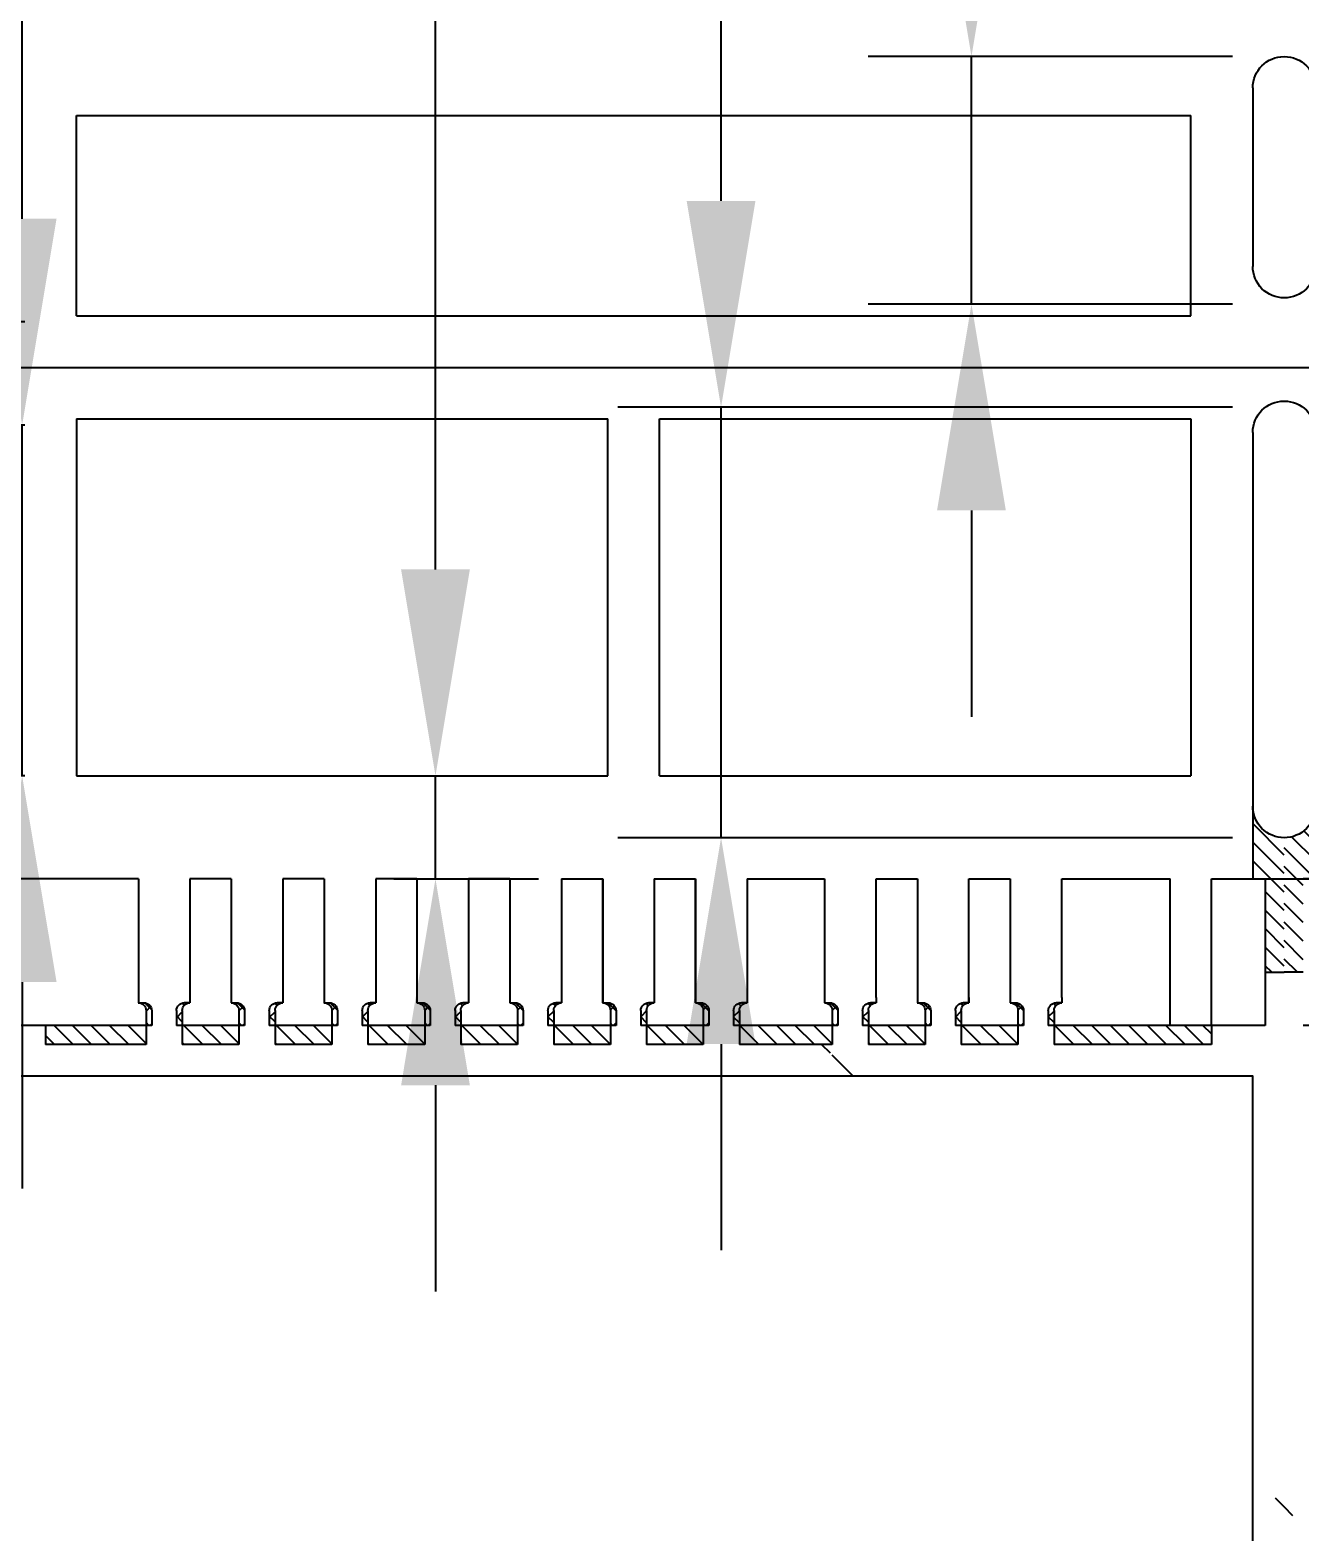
# Model space of a CAD drawing. Extents: x -15.8 to 28.7, y 37.6 to 61.4.
# Drawn here: x -14.056 to -13.44, y 46.39 to 47.118 of the extents above; entities that cross this region are included whole.
import ezdxf

# ---------------------------------------------------------------- set-up
doc = ezdxf.new("R2010")
doc.units = 0
doc.layers.add('AM_8', color=1, linetype='Continuous', lineweight=25)
doc.layers.add('DIM', color=7, linetype='Continuous')
doc.layers.add('LF-LINE', color=1, linetype='Continuous')
doc.styles.get("Standard").update_dxf_attribs({"font": 'calibri.ttf'})
doc.dimstyles.new('10 1', dxfattribs={"dimscale": 0.04, "dimtxt": 2.5, "dimasz": 2.5, "dimexe": 1.25, "dimexo": 0.625, "dimtad": 0, "dimdec": 3, "dimlfac": 10, "dimzin": 1, "dimtxsty": 'Standard', "dimcen": 2.5, "dimadec": 0, "dimazin": 0, "dimtfac": 1, "dimtdec": 3, "dimtmove": 0, "dimatfit": 3, "dimfxl": 1, "dimarcsym": 0})
pattern_1 = [(315, (199.7859, -116.0677), (0.3535534, 0.3535534), [])]

# ---------------------------------------------------------------- blocks, each defined once
blk = doc.blocks.new('A$C4BE507A0')
at = {"linetype": 'ByBlock'}
h = blk.add_hatch(dxfattribs=at)
h.set_pattern_fill('ANSI31', scale=0.002, angle=90, style=0)
h.set_pattern_definition([(135, (-7.931345, 2.6130434), (-0.004490128, -0.004490128), [])])
edge = h.paths.add_edge_path()
edge.add_line((-0.07075, 0.60575), (-0.07075, 0.61175))
edge.add_line((-0.07075, 0.61175), (-0.0255, 0.61175))
edge.add_line((-0.0255, 0.61175), (-0.0255, 0.621))
edge.add_line((-0.0255, 0.621), (-0.09075, 0.621))
edge.add_arc((-0.106, 0.621), 0.01525, -89.91051, 0, ccw=False)
edge.add_line((-0.10598, 0.60575), (-0.07075, 0.60575))
h = blk.add_hatch(dxfattribs=at)
h.set_pattern_fill('ANSI31', scale=0.002, angle=90, style=0)
h.set_pattern_definition([(135, (0.1283526, 3.0572963), (-0.004490128, -0.004490128), [])])
h.paths.add_polyline_path([(0.0095, 0.542), (0.0095, 0.59075), (0.00025, 0.59075), (0.00025, 0.542)])
h.paths.add_polyline_path([(0.0095, 0.497), (0.0095, 0.5245), (0.00025, 0.5245), (0.00025, 0.497)])
h.paths.add_polyline_path([(0.0095, 0.452), (0.0095, 0.4795), (0.00025, 0.4795), (0.00025, 0.452)])
h.paths.add_polyline_path([(0.0095, 0.407), (0.0095, 0.4345), (0.00025, 0.4345), (0.00025, 0.407)])
h.paths.add_polyline_path([(0.0095, 0.362), (0.0095, 0.3895), (0.00025, 0.3895), (0.00025, 0.362)])
h.paths.add_polyline_path([(0.0095, 0.317), (0.0095, 0.3445), (0.00025, 0.3445), (0.00025, 0.317)])
h.paths.add_polyline_path([(0.0095, 0.272), (0.0095, 0.2995), (0.00025, 0.2995), (0.00025, 0.272)])
h.paths.add_polyline_path([(0.0095, 0.2095), (0.0095, 0.2545), (0.00025, 0.2545), (0.00025, 0.2095)])
h.paths.add_polyline_path([(0.0095, 0.1645), (0.0095, 0.192), (0.00025, 0.192), (0.00025, 0.1645)])
h.paths.add_polyline_path([(0.0095, 0.1195), (0.0095, 0.147), (0.00025, 0.147), (0.00025, 0.1195)])
h.paths.add_polyline_path([(0.0095, 0.02575), (0.0095, 0.102), (0.00025, 0.102), (0.00025, 0.02575)])
edge = h.paths.add_edge_path(flags=17)
edge.add_line((0.00025, 0.102), (0.00525, 0.102))
h = blk.add_hatch(dxfattribs=at)
h.set_pattern_fill('ANSI37', color=3, scale=0.002, angle=90, style=0)
h.set_pattern_definition([(135, (0.115686, 3.03294), (-0.004490128, -0.004490128), []), (225, (0.115686, 3.03294), (0.004490128, -0.004490128), [])])
h.paths.add_polyline_path([(0.00025, 0.5245), (0.00025, 0.5273), (-0.00695, 0.5273, 0.414214), (-0.01075, 0.5235), (-0.01075, 0.52075), (-0.01075, 0.52075, -0.414214), (-0.007, 0.5245), (-0.00575, 0.5245)])
h.paths.add_polyline_path([(0.00025, 0.4795), (0.00025, 0.4823), (-0.00695, 0.4823, 0.414214), (-0.01075, 0.4785), (-0.01075, 0.47575), (-0.01075, 0.47575, -0.414214), (-0.007, 0.4795), (-0.00575, 0.4795)])
h.paths.add_polyline_path([(0.00025, 0.4943), (0.00025, 0.497), (-0.00575, 0.497), (-0.007, 0.497, -0.414214), (-0.01075, 0.50075), (-0.01075, 0.4981, 0.414214), (-0.00695, 0.4943)])
h.paths.add_polyline_path([(0.00025, 0.4493), (0.00025, 0.452), (-0.00575, 0.452), (-0.007, 0.452, -0.414214), (-0.01075, 0.45575), (-0.01075, 0.4531, 0.414214), (-0.00695, 0.4493)])
h.paths.add_polyline_path([(0.00025, 0.4345), (0.00025, 0.4373), (-0.00695, 0.4373, 0.414214), (-0.01075, 0.4335), (-0.01075, 0.43075, -0.414214), (-0.007, 0.4345), (-0.00575, 0.4345)])
h.paths.add_polyline_path([(0.00025, 0.4043), (0.00025, 0.407), (-0.00575, 0.407), (-0.007, 0.407, -0.414214), (-0.01075, 0.41075), (-0.01075, 0.4081, 0.414214), (-0.00695, 0.4043)])
h.paths.add_polyline_path([(0.00025, 0.3895), (0.00025, 0.3923), (-0.00695, 0.3923, 0.414214), (-0.01075, 0.3885), (-0.01075, 0.38575, -0.414214), (-0.007, 0.3895), (-0.00575, 0.3895)])
h.paths.add_polyline_path([(0.00025, 0.3593), (0.00025, 0.362), (-0.00575, 0.362), (-0.007, 0.362, -0.414214), (-0.01075, 0.36575), (-0.01075, 0.3631, 0.414214), (-0.00695, 0.3593)])
h.paths.add_polyline_path([(0.00025, 0.3445), (0.00025, 0.3473), (-0.00695, 0.3473, 0.414214), (-0.01075, 0.3435), (-0.01075, 0.34075, -0.414214), (-0.007, 0.3445), (-0.00575, 0.3445)])
h.paths.add_polyline_path([(0.00025, 0.3143), (0.00025, 0.317), (-0.00575, 0.317), (-0.007, 0.317, -0.414214), (-0.01075, 0.32075), (-0.01075, 0.3181, 0.414214), (-0.00695, 0.3143)])
h.paths.add_polyline_path([(0.00025, 0.2995), (0.00025, 0.3023), (-0.00695, 0.3023, 0.414214), (-0.01075, 0.2985), (-0.01075, 0.29575, -0.414214), (-0.007, 0.2995), (-0.00575, 0.2995)])
h.paths.add_polyline_path([(0.00025, 0.2693), (0.00025, 0.272), (-0.00575, 0.272), (-0.007, 0.272, -0.414214), (-0.01075, 0.27575), (-0.01075, 0.2731, 0.414214), (-0.00695, 0.2693)])
h.paths.add_polyline_path([(0.00025, 0.2545), (0.00025, 0.2573), (-0.00695, 0.2573, 0.414214), (-0.01075, 0.2535), (-0.01075, 0.25075, -0.414214), (-0.007, 0.2545)])
h.paths.add_polyline_path([(0.00025, 0.2068), (0.00025, 0.2095), (-0.00575, 0.2095), (-0.007, 0.2095, -0.413421), (-0.01075, 0.21324), (-0.01075, 0.2106, 0.414214), (-0.00695, 0.2068)])
h.paths.add_polyline_path([(0.00025, 0.192), (0.00025, 0.1948), (-0.00695, 0.1948, 0.414214), (-0.01075, 0.191), (-0.01075, 0.18825), (-0.01335, 0.18825), (-0.07075, 0.18825), (-0.07075, 0.16825), (-0.01075, 0.16825), (-0.01075, 0.16824, -0.000677), (-0.01075, 0.16825), (-0.07075, 0.16825), (-0.07075, 0.18825), (-0.01335, 0.18825), (-0.01075, 0.18825, -0.414214), (-0.007, 0.192), (-0.00575, 0.192)])
h.paths.add_polyline_path([(0.00025, 0.1618), (0.00025, 0.1645), (-0.00575, 0.1645), (-0.007, 0.1645, -0.413421), (-0.01075, 0.16824), (-0.01075, 0.1656, 0.414214), (-0.00695, 0.1618)])
h.paths.add_polyline_path([(0.00025, 0.147), (0.00025, 0.1498), (-0.00695, 0.1498, 0.414214), (-0.01075, 0.146), (-0.01075, 0.14325), (-0.07075, 0.14325), (-0.07075, 0.12325), (-0.01075, 0.12325), (-0.01075, 0.12324, -0.000677), (-0.01075, 0.12325), (-0.07075, 0.12325), (-0.07075, 0.14325), (-0.01075, 0.14325, -0.414214), (-0.007, 0.147), (-0.00575, 0.147)])
h.paths.add_polyline_path([(0.00025, 0.1168), (0.00025, 0.1195), (-0.00575, 0.1195), (-0.007, 0.1195, -0.413421), (-0.01075, 0.12324), (-0.01075, 0.1206, 0.414214), (-0.00695, 0.1168)])
h.paths.add_polyline_path([(0.00025, 0.102), (0.00025, 0.1048), (-0.00695, 0.1048, 0.414214), (-0.01075, 0.101), (-0.01075, 0.09825), (-0.01075, 0.09825, -0.414214), (-0.007, 0.102), (-0.00575, 0.102)])
edge = h.paths.add_edge_path()
edge.add_line((0.00025, 0.542), (-0.00575, 0.542))
edge.add_line((-0.00575, 0.542), (-0.007, 0.542))
edge.add_arc((-0.007, 0.54575), 0.00375, -180, -90, ccw=False)
edge.add_line((-0.01075, 0.54575), (-0.01075, 0.54575))
edge.add_line((-0.01075, 0.54575), (-0.01075, 0.5431))
edge.add_arc((-0.00695, 0.5431), 0.0038, 180, 270)
edge.add_line((-0.00695, 0.5393), (0.00025, 0.5393))
edge.add_line((0.00025, 0.5393), (0.00025, 0.542))
h = blk.add_hatch(dxfattribs=at)
h.set_pattern_fill('ANSI31', scale=0.002, angle=90, style=0)
h.set_pattern_definition([(135, (-12.536562, 0.603245), (-0.004490128, -0.004490128), [])])
edge = h.paths.add_edge_path()
edge.add_line((-0.07075, -0.00025), (-0.07075, 0))
edge.add_line((-0.07075, 0), (-0.07075, 0.00575))
edge.add_line((-0.07075, 0.00575), (-0.10598, 0.00575))
edge.add_arc((-0.106, -0.0095), 0.01525, 0, 89.91483, ccw=False)
edge.add_line((-0.09075, -0.0095), (-0.0255, -0.0095))
edge.add_line((-0.0255, -0.0095), (-0.0255, -0.00025))
edge.add_line((-0.0255, -0.00025), (-0.07075, -0.00025))
at = {"layer": 'AM_8'}
h = blk.add_hatch(dxfattribs=at)
h.set_pattern_fill('_U', color=256, scale=0.5, angle=-45, style=0, pattern_type=0)
h.set_pattern_definition(pattern_1)
edge = h.paths.add_edge_path()
edge.add_line((0.0095, 0.192), (0.0095, 0.621))
edge.add_line((0.0095, 0.621), (0.54, 0.621))
edge.add_line((0.54, 0.621), (0.54, -0.0095))
edge.add_line((0.54, -0.0095), (0.0095, -0.0095))
edge.add_line((0.0095, -0.0095), (0.0095, 0.02575))
edge.add_line((0.0095, 0.02575), (0.0095, 0.1195))
edge.add_line((0.0095, 0.1195), (0.00025, 0.1195))
edge.add_line((0.00025, 0.1195), (0.00025, 0.1168))
edge.add_line((0.00025, 0.1168), (-0.00695, 0.1168))
edge.add_arc((-0.00695, 0.1206), 0.0038, -180, -90, ccw=False)
edge.add_line((-0.01075, 0.1206), (-0.01075, 0.12324))
edge.add_arc((-0.007, 0.12325), 0.00375, 180, 180.15516, ccw=False)
edge.add_line((-0.01075, 0.12325), (-0.01075, 0.12325))
edge.add_arc((-0.007, 0.12325), 0.00375, 180, 180.15516)
edge.add_line((-0.01075, 0.12324), (-0.01075, 0.1206))
edge.add_arc((-0.00695, 0.1206), 0.0038, 180, 270)
edge.add_line((-0.00695, 0.1168), (0.00025, 0.1168))
edge.add_line((0.00025, 0.1168), (0.00025, 0.147))
edge.add_line((0.00025, 0.147), (0.0095, 0.147))
edge.add_line((0.0095, 0.147), (0.0095, 0.1645))
edge.add_line((0.0095, 0.1645), (0.00025, 0.1645))
edge.add_line((0.00025, 0.1645), (0.00025, 0.1618))
edge.add_line((0.00025, 0.1618), (-0.00695, 0.1618))
edge.add_arc((-0.00695, 0.1656), 0.0038, -180, -90, ccw=False)
edge.add_line((-0.01075, 0.1656), (-0.01075, 0.16824))
edge.add_arc((-0.007, 0.16825), 0.00375, 180, 180.15516, ccw=False)
edge.add_line((-0.01075, 0.16825), (-0.01075, 0.16825))
edge.add_arc((-0.007, 0.16825), 0.00375, 180, 180.15516)
edge.add_line((-0.01075, 0.16824), (-0.01075, 0.1656))
edge.add_arc((-0.00695, 0.1656), 0.0038, 180, 270)
edge.add_line((-0.00695, 0.1618), (0.00025, 0.1618))
edge.add_line((0.00025, 0.1618), (0.00025, 0.192))
edge.add_line((0.00025, 0.192), (0.0095, 0.192))
h.paths.add_polyline_path([(0.02475, 0.102), (0.02475, 0.1195), (0.01375, 0.1195), (0.01375, 0.147), (0.02475, 0.147), (0.02475, 0.1645), (0.01375, 0.1645), (0.01375, 0.192), (0.02475, 0.192), (0.02475, 0.2095), (0.01375, 0.2095), (0.01375, 0.2545), (0.02475, 0.2545), (0.02475, 0.272), (0.01875, 0.272), (0.01375, 0.272), (0.01375, 0.2995), (0.01875, 0.2995), (0.02475, 0.2995), (0.02475, 0.317), (0.01375, 0.317), (0.01375, 0.3445), (0.01875, 0.3445), (0.02475, 0.3445), (0.02475, 0.362), (0.01875, 0.362), (0.01375, 0.362), (0.01375, 0.3895), (0.02475, 0.3895), (0.02475, 0.407), (0.01875, 0.407), (0.01375, 0.407), (0.01375, 0.4345), (0.01875, 0.4345), (0.02475, 0.4345), (0.02475, 0.452), (0.01875, 0.452), (0.01375, 0.452), (0.01375, 0.4795), (0.02475, 0.4795), (0.02475, 0.497), (0.01875, 0.497), (0.01375, 0.497), (0.01375, 0.5245), (0.01875, 0.5245), (0.02475, 0.5245), (0.02475, 0.542), (0.01375, 0.542), (0.01375, 0.59075), (0.01875, 0.59075), (0.01875, 0.61175), (0.03975, 0.61175), (0.03975, 0.61675), (0.0665, 0.61675), (0.0665, 0.60575), (0.084, 0.60575), (0.084, 0.61175), (0.084, 0.61675), (0.1115, 0.61675), (0.1115, 0.60575), (0.129, 0.60575), (0.129, 0.61175), (0.129, 0.61675), (0.1565, 0.61675), (0.1565, 0.60575), (0.174, 0.60575), (0.174, 0.61175), (0.174, 0.61675), (0.2015, 0.61675), (0.2015, 0.61175), (0.2015, 0.60575), (0.219, 0.60575), (0.219, 0.61175), (0.219, 0.61675), (0.2465, 0.61675), (0.2465, 0.61175), (0.2465, 0.60575), (0.264, 0.60575), (0.264, 0.61175), (0.264, 0.61675), (0.2915, 0.61675), (0.2915, 0.60575), (0.309, 0.60575), (0.309, 0.61675), (0.3365, 0.61675), (0.3365, 0.61175), (0.3365, 0.60575), (0.354, 0.60575), (0.354, 0.61675), (0.3815, 0.61675), (0.3815, 0.61175), (0.3815, 0.60575), (0.399, 0.60575), (0.399, 0.61675), (0.4265, 0.61675), (0.4265, 0.60575), (0.444, 0.60575), (0.444, 0.61675), (0.4715, 0.61675), (0.4715, 0.60575), (0.489, 0.60575), (0.489, 0.61675), (0.50975, 0.61675), (0.50975, 0.61175), (0.53075, 0.61175), (0.53075, 0.59075), (0.53575, 0.59075), (0.53575, 0.532), (0.52475, 0.532), (0.52475, 0.5145), (0.53575, 0.5145), (0.53575, 0.487), (0.52475, 0.487), (0.52475, 0.4695), (0.53575, 0.4695), (0.53575, 0.442), (0.52475, 0.442), (0.52475, 0.4245), (0.53575, 0.4245), (0.53575, 0.397), (0.52475, 0.397), (0.52475, 0.3795), (0.53575, 0.3795), (0.53575, 0.352), (0.52475, 0.352), (0.52475, 0.3345), (0.53575, 0.3345), (0.53575, 0.2895), (0.52475, 0.2895), (0.52475, 0.272), (0.53575, 0.272), (0.53575, 0.2445), (0.52475, 0.2445), (0.52475, 0.227), (0.53075, 0.227), (0.53575, 0.227), (0.53575, 0.1995), (0.53075, 0.1995), (0.52475, 0.1995), (0.52475, 0.182), (0.53575, 0.182), (0.53575, 0.1545), (0.52475, 0.1545), (0.52475, 0.137), (0.53575, 0.137), (0.53575, 0.1095), (0.52475, 0.1095), (0.52475, 0.092), (0.53575, 0.092), (0.53575, 0.02575), (0.53075, 0.02575), (0.53075, -0.00025), (0.50975, -0.00025), (0.50975, -0.00525), (0.486, -0.00525), (0.486, 0.00575), (0.4685, 0.00575), (0.4685, -0.00525), (0.441, -0.00525), (0.441, 0.00575), (0.4235, 0.00575), (0.4235, -0.00525), (0.396, -0.00525), (0.396, 0.00575), (0.3785, 0.00575), (0.3785, -0.00525), (0.351, -0.00525), (0.351, 0.00575), (0.3335, 0.00575), (0.3335, -0.00525), (0.306, -0.00525), (0.306, 0.00575), (0.2885, 0.00575), (0.2885, -0.00525), (0.261, -0.00525), (0.261, 0.00575), (0.2435, 0.00575), (0.2435, -0.00525), (0.216, -0.00525), (0.216, 0.00575), (0.1985, 0.00575), (0.1985, -0.00525), (0.171, -0.00525), (0.171, 0.00575), (0.1535, 0.00575), (0.1535, -0.00525), (0.126, -0.00525), (0.126, 0.00575), (0.1085, 0.00575), (0.1085, -0.00525), (0.081, -0.00525), (0.081, 0.00575), (0.0635, 0.00575), (0.0635, -0.00525), (0.03975, -0.00525), (0.03975, -0.00025), (0.01875, -0.00025), (0.01875, 0.02575), (0.01375, 0.02575), (0.01375, 0.102)], flags=16)
h = blk.add_hatch(dxfattribs=at)
h.set_pattern_fill('_U', color=256, scale=0.5, angle=-45, style=0, pattern_type=0)
h.set_pattern_definition(pattern_1)
edge = h.paths.add_edge_path()
edge.add_line((0.0095, 0.192), (0.0095, 0.2095))
edge.add_line((0.0095, 0.2095), (0.00025, 0.2095))
edge.add_line((0.00025, 0.2095), (0.00025, 0.2068))
edge.add_line((0.00025, 0.2068), (-0.00695, 0.2068))
edge.add_arc((-0.00695, 0.2106), 0.0038, -180, -90, ccw=False)
edge.add_line((-0.01075, 0.2106), (-0.01075, 0.21324))
edge.add_arc((-0.007, 0.21325), 0.00375, 180.15516, 270)
edge.add_line((-0.007, 0.2095), (-0.00575, 0.2095))
edge.add_line((-0.00575, 0.2095), (0.0095, 0.2095))
edge.add_line((0.0095, 0.2095), (0.0095, 0.2545))
edge.add_line((0.0095, 0.2545), (0.0095, 0.621))
edge.add_line((0.0095, 0.621), (0.54, 0.621))
edge.add_line((0.54, 0.621), (0.54, -0.0095))
edge.add_line((0.54, -0.0095), (0.0095, -0.0095))
edge.add_line((0.0095, -0.0095), (0.0095, 0.02575))
edge.add_line((0.0095, 0.02575), (0.0095, 0.1195))
edge.add_line((0.0095, 0.1195), (0.00025, 0.1195))
edge.add_line((0.00025, 0.1195), (0.00025, 0.1168))
edge.add_line((0.00025, 0.1168), (-0.00695, 0.1168))
edge.add_arc((-0.00695, 0.1206), 0.0038, -180, -90, ccw=False)
edge.add_line((-0.01075, 0.1206), (-0.01075, 0.12324))
edge.add_arc((-0.007, 0.12325), 0.00375, 180, 180.15516, ccw=False)
edge.add_line((-0.01075, 0.12325), (-0.01075, 0.12325))
edge.add_arc((-0.007, 0.12325), 0.00375, 180, 180.15516)
edge.add_line((-0.01075, 0.12324), (-0.01075, 0.1206))
edge.add_arc((-0.00695, 0.1206), 0.0038, 180, 270)
edge.add_line((-0.00695, 0.1168), (0.00025, 0.1168))
edge.add_line((0.00025, 0.1168), (0.00025, 0.1195))
edge.add_line((0.00025, 0.1195), (0.00025, 0.147))
edge.add_line((0.00025, 0.147), (0.0095, 0.147))
edge.add_line((0.0095, 0.147), (0.0095, 0.1645))
edge.add_line((0.0095, 0.1645), (0.00025, 0.1645))
edge.add_line((0.00025, 0.1645), (0.00025, 0.1618))
edge.add_line((0.00025, 0.1618), (-0.00695, 0.1618))
edge.add_arc((-0.00695, 0.1656), 0.0038, -180, -90, ccw=False)
edge.add_line((-0.01075, 0.1656), (-0.01075, 0.16824))
edge.add_arc((-0.007, 0.16825), 0.00375, 180, 180.15516, ccw=False)
edge.add_line((-0.01075, 0.16825), (-0.01075, 0.16825))
edge.add_arc((-0.007, 0.16825), 0.00375, 180, 180.15516)
edge.add_line((-0.01075, 0.16824), (-0.01075, 0.1656))
edge.add_arc((-0.00695, 0.1656), 0.0038, 180, 270)
edge.add_line((-0.00695, 0.1618), (0.00025, 0.1618))
edge.add_line((0.00025, 0.1618), (0.00025, 0.192))
edge.add_line((0.00025, 0.192), (0.0095, 0.192))
h.paths.add_polyline_path([(0.01375, 0.147), (0.02475, 0.147), (0.02475, 0.1645), (0.01375, 0.1645), (0.01375, 0.192), (0.02475, 0.192), (0.02475, 0.2095), (0.01375, 0.2095), (0.01375, 0.2545), (0.01875, 0.2545), (0.02475, 0.2545), (0.02475, 0.272), (0.01375, 0.272), (0.01375, 0.2995), (0.02475, 0.2995), (0.02475, 0.317), (0.01875, 0.317), (0.01375, 0.317), (0.01375, 0.3445), (0.02475, 0.3445), (0.02475, 0.362), (0.01375, 0.362), (0.01375, 0.3895), (0.02475, 0.3895), (0.02475, 0.407), (0.01375, 0.407), (0.01375, 0.4345), (0.02475, 0.4345), (0.02475, 0.452), (0.01375, 0.452), (0.01375, 0.4795), (0.01875, 0.4795), (0.02475, 0.4795), (0.02475, 0.497), (0.01375, 0.497), (0.01375, 0.5245), (0.02475, 0.5245), (0.02475, 0.542), (0.01875, 0.542), (0.01375, 0.542), (0.01375, 0.59075), (0.01875, 0.59075), (0.01875, 0.61175), (0.03975, 0.61175), (0.03975, 0.61675), (0.0665, 0.61675), (0.0665, 0.60575), (0.084, 0.60575), (0.084, 0.61175), (0.084, 0.61675), (0.1115, 0.61675), (0.1115, 0.61175), (0.1115, 0.60575), (0.129, 0.60575), (0.129, 0.61675), (0.1565, 0.61675), (0.1565, 0.61175), (0.1565, 0.60575), (0.174, 0.60575), (0.174, 0.61175), (0.174, 0.61675), (0.2015, 0.61675), (0.2015, 0.61175), (0.2015, 0.60575), (0.219, 0.60575), (0.219, 0.61175), (0.219, 0.61675), (0.2465, 0.61675), (0.2465, 0.61175), (0.2465, 0.60575), (0.264, 0.60575), (0.264, 0.61175), (0.264, 0.61675), (0.2915, 0.61675), (0.2915, 0.60575), (0.309, 0.60575), (0.309, 0.61175), (0.309, 0.61675), (0.3365, 0.61675), (0.3365, 0.61175), (0.3365, 0.60575), (0.354, 0.60575), (0.354, 0.61675), (0.3815, 0.61675), (0.3815, 0.61175), (0.3815, 0.60575), (0.399, 0.60575), (0.399, 0.61675), (0.4265, 0.61675), (0.4265, 0.60575), (0.444, 0.60575), (0.444, 0.61675), (0.4715, 0.61675), (0.4715, 0.60575), (0.489, 0.60575), (0.489, 0.61675), (0.50975, 0.61675), (0.50975, 0.61175), (0.53075, 0.61175), (0.53075, 0.59075), (0.53575, 0.59075), (0.53575, 0.532), (0.52475, 0.532), (0.52475, 0.5145), (0.53575, 0.5145), (0.53575, 0.487), (0.52475, 0.487), (0.52475, 0.4695), (0.53575, 0.4695), (0.53575, 0.442), (0.52475, 0.442), (0.52475, 0.4245), (0.53575, 0.4245), (0.53575, 0.397), (0.52475, 0.397), (0.52475, 0.3795), (0.53575, 0.3795), (0.53575, 0.352), (0.52475, 0.352), (0.52475, 0.3345), (0.53575, 0.3345), (0.53575, 0.2895), (0.52475, 0.2895), (0.52475, 0.272), (0.53575, 0.272), (0.53575, 0.2445), (0.52475, 0.2445), (0.52475, 0.227), (0.53075, 0.227), (0.53575, 0.227), (0.53575, 0.1995), (0.53075, 0.1995), (0.52475, 0.1995), (0.52475, 0.182), (0.53575, 0.182), (0.53575, 0.1545), (0.52475, 0.1545), (0.52475, 0.137), (0.53575, 0.137), (0.53575, 0.1095), (0.52475, 0.1095), (0.52475, 0.092), (0.53575, 0.092), (0.53575, 0.02575), (0.53075, 0.02575), (0.53075, -0.00025), (0.50975, -0.00025), (0.50975, -0.00525), (0.486, -0.00525), (0.486, 0.00575), (0.4685, 0.00575), (0.4685, -0.00525), (0.441, -0.00525), (0.441, 0.00575), (0.4235, 0.00575), (0.4235, -0.00525), (0.396, -0.00525), (0.396, 0.00575), (0.3785, 0.00575), (0.3785, -0.00525), (0.351, -0.00525), (0.351, 0.00575), (0.3335, 0.00575), (0.3335, -0.00525), (0.306, -0.00525), (0.306, 0.00575), (0.2885, 0.00575), (0.2885, -0.00525), (0.261, -0.00525), (0.261, 0.00575), (0.2435, 0.00575), (0.2435, -0.00525), (0.216, -0.00525), (0.216, 0.00575), (0.1985, 0.00575), (0.1985, -0.00525), (0.171, -0.00525), (0.171, 0.00575), (0.1535, 0.00575), (0.1535, -0.00525), (0.126, -0.00525), (0.126, 0.00575), (0.1085, 0.00575), (0.1085, -0.00525), (0.081, -0.00525), (0.081, 0.00575), (0.0635, 0.00575), (0.0635, -0.00525), (0.03975, -0.00525), (0.03975, -0.00025), (0.01875, -0.00025), (0.01875, 0.02575), (0.01375, 0.02575), (0.01375, 0.102), (0.02475, 0.102), (0.02475, 0.1195), (0.01375, 0.1195)], flags=16)
at = {"color": 4, "linetype": 'ByBlock'}
for p, q in [((-0.0255, 0.61175), (-0.0255, 0.621)), ((0.00025, 0.542), (0.00025, 0.61175)), ((0.00025, 0.59075), (0.0095, 0.59075)), ((0.0095, 0.542), (0.0095, 0.59075)), ((-0.34375, 0.57575), (-0.44075, 0.57575)), ((-0.29375, 0.57575), (-0.12075, 0.57575)), ((0.00025, 0.5393), (0.00025, 0.542)), ((0.00025, 0.497), (0.00025, 0.5273)), ((0.0095, 0.497), (0.0095, 0.5245)), ((-0.07075, 0.50075), (-0.07075, 0.52075)), ((0.00025, 0.4943), (0.00025, 0.497)), ((0.00025, 0.452), (0.00025, 0.4823)), ((-0.07075, 0.45575), (-0.07075, 0.47575)), ((0.0095, 0.452), (0.0095, 0.4795)), ((0.00025, 0.4493), (0.00025, 0.452)), ((0.00025, 0.407), (0.00025, 0.4373)), ((-0.07075, 0.41075), (-0.07075, 0.43075)), ((0.0095, 0.407), (0.0095, 0.4345)), ((0.00025, 0.4043), (0.00025, 0.407)), ((0.00025, 0.362), (0.00025, 0.3923)), ((0.0095, 0.362), (0.0095, 0.3895)), ((-0.07075, 0.36575), (-0.07075, 0.38575)), ((0.00025, 0.3593), (0.00025, 0.362)), ((0.00025, 0.317), (0.00025, 0.3473)), ((0.0095, 0.317), (0.0095, 0.3445)), ((0.00025, 0.3143), (0.00025, 0.317)), ((0.00025, 0.272), (0.00025, 0.3023)), ((0.0095, 0.272), (0.0095, 0.2995)), ((0.00025, 0.2693), (0.00025, 0.272)), ((0.00025, 0.2095), (0.00025, 0.2573)), ((0.0095, 0.2095), (0.0095, 0.2545)), ((0.00025, 0.2068), (0.00025, 0.2095)), ((0.00025, 0.1645), (0.00025, 0.1948)), ((0.0095, 0.1645), (0.0095, 0.192)), ((0.00025, 0.1618), (0.00025, 0.1645)), ((0.00025, 0.1195), (0.00025, 0.1498)), ((0.0095, 0.1195), (0.0095, 0.147)), ((0.00025, 0.1168), (0.00025, 0.1195)), ((0.00025, 0.02575), (0.00025, 0.1048)), ((0.0095, 0.02575), (0.0095, 0.102)), ((0.00025, 0.04575), (-0.07075, 0.04575)), ((-0.34375, 0.03575), (-0.44075, 0.03575)), ((-0.29375, 0.03575), (-0.12075, 0.03575)), ((0.00025, 0.02575), (-0.07075, 0.02575)), ((0.00025, -0.00025), (0.00025, 0.02575)), ((0.00025, 0.02575), (0.0095, 0.02575)), ((-0.45414, 0.00575), (-0.36762, 0.00575)), ((-0.28716, 0.00575), (-0.07075, 0.00575)), ((-0.07075, -0.00025), (0.00025, -0.00025)), ((-0.0255, -0.00025), (-0.0255, -0.0095))]:
    blk.add_line(p, q, dxfattribs=at)
at = {"color": 252, "linetype": 'ByBlock'}
for p, q in [((-0.01075, 0.5458), (-0.01075, 0.5458)), ((-0.01075, 0.5208), (-0.01075, 0.5208)), ((-0.01075, 0.5008), (-0.01075, 0.5008)), ((-0.01075, 0.4758), (-0.01075, 0.4758)), ((-0.01075, 0.4558), (-0.01075, 0.4558)), ((-0.01075, 0.4308), (-0.01075, 0.4308)), ((-0.01075, 0.4108), (-0.01075, 0.4108)), ((-0.01075, 0.3858), (-0.01075, 0.3858)), ((-0.01075, 0.3658), (-0.01075, 0.3658)), ((-0.01075, 0.3408), (-0.01075, 0.3408)), ((-0.01075, 0.3208), (-0.01075, 0.3208)), ((-0.01075, 0.2958), (-0.01075, 0.2958)), ((-0.01075, 0.2758), (-0.01075, 0.2758)), ((-0.01075, 0.2508), (-0.01075, 0.2508)), ((-0.01075, 0.2133), (-0.01075, 0.2133)), ((-0.01075, 0.1883), (-0.01075, 0.1883)), ((-0.01075, 0.1683), (-0.01075, 0.1683)), ((-0.01075, 0.1433), (-0.01075, 0.1433)), ((-0.01075, 0.1233), (-0.01075, 0.1233)), ((-0.01075, 0.0983), (-0.01075, 0.0983))]:
    blk.add_line(p, q, dxfattribs=at)
at = {"color": 1, "linetype": 'ByBlock'}
for p, q in [((-0.01075, 0.54575), (-0.01075, 0.54575)), ((-0.01075, 0.52075), (-0.01075, 0.52075))]:
    blk.add_line(p, q, dxfattribs=at)
at = {"color": 1, "linetype": 'Continuous'}
for p, q in [((-0.00575, 0.542), (0.0095, 0.542)), ((-0.00575, 0.5245), (0.0095, 0.5245)), ((-0.07075, 0.50075), (-0.01075, 0.50075)), ((-0.01075, 0.50075), (-0.01075, 0.50075)), ((-0.007, 0.497), (-0.00575, 0.497)), ((-0.00575, 0.497), (0.0095, 0.497)), ((-0.07075, 0.47575), (-0.01075, 0.47575)), ((-0.01075, 0.47575), (-0.01075, 0.47575)), ((-0.007, 0.4795), (-0.00575, 0.4795)), ((-0.00575, 0.4795), (0.0095, 0.4795)), ((-0.07075, 0.45575), (-0.01075, 0.45575)), ((-0.01075, 0.45575), (-0.01075, 0.45575)), ((-0.007, 0.452), (-0.00575, 0.452)), ((-0.00575, 0.452), (0.0095, 0.452)), ((-0.07075, 0.43075), (-0.01075, 0.43075)), ((-0.01075, 0.43075), (-0.01075, 0.43075)), ((-0.007, 0.4345), (-0.00575, 0.4345)), ((-0.00575, 0.4345), (0.0095, 0.4345)), ((-0.07075, 0.41075), (-0.01075, 0.41075)), ((-0.01075, 0.41075), (-0.01075, 0.41075)), ((-0.007, 0.407), (-0.00575, 0.407)), ((-0.00575, 0.407), (0.0095, 0.407)), ((-0.007, 0.3895), (-0.00575, 0.3895)), ((-0.00575, 0.3895), (0.0095, 0.3895)), ((-0.07075, 0.38575), (-0.01075, 0.38575)), ((-0.01075, 0.38575), (-0.01075, 0.38575)), ((-0.07075, 0.36575), (-0.01075, 0.36575)), ((-0.01075, 0.36575), (-0.01075, 0.36575)), ((-0.007, 0.362), (-0.00575, 0.362)), ((-0.00575, 0.362), (0.0095, 0.362)), ((-0.007, 0.3445), (-0.00575, 0.3445)), ((-0.00575, 0.3445), (0.0095, 0.3445)), ((-0.07075, 0.34075), (-0.01075, 0.34075)), ((-0.01075, 0.34075), (-0.01075, 0.34075)), ((-0.07075, 0.32075), (-0.01075, 0.32075)), ((-0.01075, 0.32075), (-0.07075, 0.32075)), ((-0.01075, 0.32075), (-0.01075, 0.32075)), ((-0.007, 0.317), (-0.00575, 0.317)), ((-0.00575, 0.317), (0.0095, 0.317)), ((-0.007, 0.2995), (-0.00575, 0.2995)), ((-0.00575, 0.2995), (0.0095, 0.2995)), ((-0.07075, 0.29575), (-0.01075, 0.29575)), ((-0.07075, 0.29575), (-0.01075, 0.29575)), ((-0.07075, 0.27575), (-0.01075, 0.27575)), ((-0.01075, 0.27575), (-0.07075, 0.27575)), ((-0.01075, 0.27575), (-0.01075, 0.27575)), ((-0.007, 0.272), (-0.00575, 0.272)), ((-0.007, 0.272), (-0.00575, 0.272)), ((-0.00575, 0.272), (0.0095, 0.272)), ((-0.07075, 0.25075), (-0.01075, 0.25075)), ((-0.07075, 0.25075), (-0.01075, 0.25075)), ((-0.007, 0.2545), (0.0095, 0.2545)), ((-0.07075, 0.21325), (-0.01335, 0.21325)), ((-0.01335, 0.21325), (-0.01075, 0.21325)), ((-0.01075, 0.21325), (-0.01075, 0.21325)), ((-0.01075, 0.21325), (-0.01075, 0.21325)), ((-0.007, 0.2095), (-0.00575, 0.2095)), ((-0.00575, 0.2095), (0.0095, 0.2095)), ((-0.007, 0.192), (-0.00575, 0.192)), ((-0.00575, 0.192), (0.0095, 0.192)), ((-0.01335, 0.18825), (-0.07075, 0.18825)), ((-0.01335, 0.18825), (-0.01075, 0.18825)), ((-0.01075, 0.18825), (-0.01075, 0.18825)), ((-0.07075, 0.16825), (-0.01075, 0.16825)), ((-0.01335, 0.16825), (-0.01075, 0.16825)), ((-0.01075, 0.16825), (-0.01075, 0.16825)), ((-0.01075, 0.16825), (-0.01075, 0.16825)), ((-0.007, 0.1645), (-0.00575, 0.1645)), ((-0.00575, 0.1645), (0.0095, 0.1645)), ((-0.007, 0.147), (-0.00575, 0.147)), ((-0.00575, 0.147), (0.0095, 0.147)), ((-0.01075, 0.14325), (-0.07075, 0.14325)), ((-0.01335, 0.14325), (-0.01075, 0.14325)), ((-0.01075, 0.14325), (-0.01075, 0.14325)), ((-0.07075, 0.12325), (-0.01075, 0.12325)), ((-0.01335, 0.12325), (-0.01075, 0.12325)), ((-0.01075, 0.12325), (-0.01075, 0.12325)), ((-0.01075, 0.12325), (-0.01075, 0.12325)), ((-0.007, 0.1195), (-0.00575, 0.1195)), ((-0.00575, 0.1195), (0.0095, 0.1195)), ((-0.007, 0.102), (-0.00575, 0.102)), ((-0.00575, 0.102), (0.0095, 0.102)), ((-0.01335, 0.09825), (-0.07075, 0.09825)), ((-0.01335, 0.09825), (-0.01075, 0.09825)), ((-0.01075, 0.09825), (-0.01075, 0.09825))]:
    blk.add_line(p, q, dxfattribs=at)
at = {"color": 4, "linetype": 'Continuous'}
for p, q in [((-0.12075, 0.31825), (-0.29375, 0.31825)), ((-0.12075, 0.29325), (-0.29375, 0.29325))]:
    blk.add_line(p, q, dxfattribs=at)
at = {"color": 4, "linetype": 'ByBlock'}
blk.add_lwpolyline([(-0.07075, 0.54575), (-0.07075, 0.61175)], dxfattribs=at)
at = {"color": 4, "linetype": 'Continuous'}
for points in [[(-0.44075, 0.57575), (-0.44075, 0.03575)], [(-0.34375, 0.57575), (-0.34375, 0.03575)], [(-0.29375, 0.57575), (-0.29375, 0.31825)], [(-0.12075, 0.57575), (-0.12075, 0.31825)], [(-0.07075, 0.34075), (-0.07075, 0.32075)], [(-0.29375, 0.29325), (-0.29375, 0.03575)], [(-0.12075, 0.29325), (-0.12075, 0.03575)], [(-0.07075, 0.29575), (-0.07075, 0.27575)], [(-0.07075, 0.25075), (-0.07075, 0.21325)], [(-0.07075, 0.18825), (-0.07075, 0.16825)], [(-0.07075, 0.14325), (-0.07075, 0.12325)], [(-0.07075, 0.09825), (-0.07075, 0.04575)], [(-0.07075, 0.02575), (-0.07075, -0.00025)]]:
    blk.add_lwpolyline(points, dxfattribs=at)
at = {"color": 4, "linetype": 'ByBlock'}
for centre, start, end in [((-0.45414, 0.621), 180.00002, 269.99998), ((-0.36764, 0.621), 269.91481, 0.00002), ((-0.28714, 0.621), 180.00003, 270), ((-0.106, 0.621), 269.91483, 0.00003), ((-0.45414, -0.0095), 90.00002, 179.99999), ((-0.36764, -0.0095), 359.99999, 90.08519), ((-0.28714, -0.0095), 90, 179.99997), ((-0.106, -0.0095), 359.99997, 90.08517)]:
    blk.add_arc(centre, 0.01525, start, end, dxfattribs=at)
at = {"color": 1, "linetype": 'Continuous'}
for centre, start, end in [((-0.007, 0.50075), 180, 270), ((-0.007, 0.47575), 90, 180), ((-0.007, 0.45575), 180, 270), ((-0.007, 0.43075), 90, 180), ((-0.007, 0.41075), 180, 270), ((-0.007, 0.38575), 90, 180), ((-0.007, 0.36575), 180, 270), ((-0.007, 0.34075), 90, 180), ((-0.007, 0.32075), 180, 270), ((-0.007, 0.29575), 90, 180), ((-0.007, 0.27575), 180, 270), ((-0.007, 0.25075), 90, 180), ((-0.007, 0.21325), 180, 270), ((-0.007, 0.18825), 90, 180), ((-0.007, 0.16825), 180, 270), ((-0.007, 0.14325), 90, 180), ((-0.007, 0.12325), 180, 270), ((-0.007, 0.09825), 90, 180)]:
    blk.add_arc(centre, 0.00375, start, end, dxfattribs=at)
at = {"layer": 'LF-LINE', "color": 1}
for p, q in [((-0.07075, 0.54575), (-0.01075, 0.54575)), ((-0.01075, 0.54575), (-0.01075, 0.54575)), ((-0.007, 0.542), (-0.00575, 0.542)), ((-0.007, 0.5245), (-0.00575, 0.5245)), ((-0.07075, 0.52075), (-0.01075, 0.52075)), ((-0.01075, 0.52075), (-0.01075, 0.52075))]:
    blk.add_line(p, q, dxfattribs=at)
at = {"layer": 'LF-LINE'}
for p, q in [((-0.01075, 0.5458), (-0.01075, 0.5431)), ((-0.00695, 0.5393), (0.00025, 0.5393)), ((-0.00695, 0.5273), (0.00025, 0.5273)), ((-0.01075, 0.5208), (-0.01075, 0.5235)), ((-0.01075, 0.5008), (-0.01075, 0.4981)), ((-0.00695, 0.4943), (0.00025, 0.4943)), ((-0.00695, 0.4823), (0.00025, 0.4823)), ((-0.01075, 0.4758), (-0.01075, 0.4785)), ((-0.01075, 0.4558), (-0.01075, 0.4531)), ((-0.00695, 0.4493), (0.00025, 0.4493)), ((-0.00695, 0.4373), (0.00025, 0.4373)), ((-0.01075, 0.4308), (-0.01075, 0.4335)), ((-0.01075, 0.4108), (-0.01075, 0.4081)), ((-0.00695, 0.4043), (0.00025, 0.4043)), ((-0.01075, 0.3858), (-0.01075, 0.3885)), ((-0.00695, 0.3923), (0.00025, 0.3923)), ((-0.01075, 0.3658), (-0.01075, 0.3631)), ((-0.00695, 0.3593), (0.00025, 0.3593)), ((-0.01075, 0.3408), (-0.01075, 0.3435)), ((-0.00695, 0.3473), (0.00025, 0.3473)), ((-0.01075, 0.3208), (-0.01075, 0.3181)), ((-0.00695, 0.3143), (0.00025, 0.3143)), ((-0.01075, 0.2958), (-0.01075, 0.2985)), ((-0.00695, 0.3023), (0.00025, 0.3023)), ((-0.01075, 0.2758), (-0.01075, 0.2731)), ((-0.00695, 0.2693), (0.00025, 0.2693)), ((-0.00695, 0.2573), (0.00025, 0.2573)), ((-0.01075, 0.2508), (-0.01075, 0.2535)), ((-0.01075, 0.2133), (-0.01075, 0.2106)), ((-0.00695, 0.2068), (0.00025, 0.2068)), ((-0.01075, 0.1883), (-0.01075, 0.191)), ((-0.00695, 0.1948), (0.00025, 0.1948)), ((-0.01075, 0.1683), (-0.01075, 0.1656)), ((-0.00695, 0.1618), (0.00025, 0.1618)), ((-0.01075, 0.1433), (-0.01075, 0.146)), ((-0.00695, 0.1498), (0.00025, 0.1498)), ((-0.01075, 0.1233), (-0.01075, 0.1206)), ((-0.00695, 0.1168), (0.00025, 0.1168)), ((-0.00695, 0.1048), (0.00025, 0.1048)), ((-0.01075, 0.0983), (-0.01075, 0.101))]:
    blk.add_line(p, q, dxfattribs=at)
at = {"layer": 'LF-LINE', "color": 1}
for centre, start, end in [((-0.007, 0.54575), 180, 270), ((-0.007, 0.52075), 90, 180)]:
    blk.add_arc(centre, 0.00375, start, end, dxfattribs=at)
at = {"layer": 'LF-LINE'}
for centre, start, end in [((-0.00695, 0.5431), 180, 270), ((-0.00695, 0.5235), 90, 180), ((-0.00695, 0.4981), 180, 270), ((-0.00695, 0.4785), 90, 180), ((-0.00695, 0.4531), 180, 270), ((-0.00695, 0.4335), 90, 180), ((-0.00695, 0.4081), 180, 270), ((-0.00695, 0.3885), 90, 180), ((-0.00695, 0.3631), 180, 270), ((-0.00695, 0.3435), 90, 180), ((-0.00695, 0.3181), 180, 270), ((-0.00695, 0.2985), 90, 180), ((-0.00695, 0.2731), 180, 270), ((-0.00695, 0.2535), 90, 180), ((-0.00695, 0.2106), 180, 270), ((-0.00695, 0.191), 90, 180), ((-0.00695, 0.1656), 180, 270), ((-0.00695, 0.146), 90, 180), ((-0.00695, 0.1206), 180, 270), ((-0.00695, 0.101), 90, 180)]:
    blk.add_arc(centre, 0.0038, start, end, dxfattribs=at)
blk = doc.blocks.new('*D20')
at = {"layer": 'Defpoints', "color": 0, "linetype": 'ByBlock', "transparency": 16777216}
for p in [(614.07198, 1046.76778), (613.80179, 1046.71778), (614.07198, 1046.71778)]:
    blk.add_point(p, dxfattribs=at)
at = {"layer": 'DIM', "color": 0, "linetype": 'ByBlock', "lineweight": -2, "transparency": 16777216}
for p, q in [((613.80179, 1046.86778), (613.80179, 1046.97727)), ((614.04698, 1046.76778), (613.75179, 1046.76778)), ((613.80179, 1046.71778), (613.80179, 1046.76778)), ((614.04698, 1046.71778), (613.75179, 1046.71778)), ((613.80179, 1046.61778), (613.80179, 1046.51778))]:
    blk.add_line(p, q, dxfattribs=at)
at = {"layer": 'DIM', "color": 0, "linetype": 'ByBlock', "transparency": 16777216}
for points in [[(613.78512, 1046.86778), (613.81846, 1046.86778), (613.80179, 1046.76778)], [(613.78512, 1046.61778), (613.81846, 1046.61778), (613.80179, 1046.71778)]]:
    blk.add_solid(points, dxfattribs=at)
at = {"layer": 'DIM', "color": 0, "linetype": 'ByBlock', "transparency": 16777216, "insert": (613.80179, 1047.17611), "char_height": 0.1, "attachment_point": 5, "rotation": 90}
blk.add_mtext('0,500', dxfattribs=at)
blk = doc.blocks.new('*D21')
at = {"layer": 'Defpoints', "color": 0, "linetype": 'ByBlock', "transparency": 16777216}
for p in [(614.04565, 1046.71778), (614.07198, 1046.71778), (614.07198, 1046.54778)]:
    blk.add_point(p, dxfattribs=at)
at = {"layer": 'DIM', "color": 0, "linetype": 'ByBlock', "lineweight": -2, "transparency": 16777216}
for p, q in [((614.04565, 1046.81778), (614.04565, 1046.91778)), ((614.04698, 1046.71778), (613.99565, 1046.71778)), ((614.04565, 1046.54778), (614.04565, 1046.71778)), ((614.04698, 1046.54778), (613.99565, 1046.54778)), ((614.04565, 1046.44778), (614.04565, 1046.34778))]:
    blk.add_line(p, q, dxfattribs=at)
at = {"layer": 'DIM', "color": 0, "linetype": 'ByBlock', "transparency": 16777216}
for points in [[(614.02898, 1046.81778), (614.06232, 1046.81778), (614.04565, 1046.71778)], [(614.02898, 1046.44778), (614.06232, 1046.44778), (614.04565, 1046.54778)]]:
    blk.add_solid(points, dxfattribs=at)
at = {"layer": 'DIM', "color": 0, "linetype": 'ByBlock', "transparency": 16777216, "insert": (614.04565, 1047.1127), "char_height": 0.1, "attachment_point": 5, "rotation": 90}
blk.add_mtext('1,700', dxfattribs=at)
blk = doc.blocks.new('*D22')
at = {"layer": 'Defpoints', "color": 0, "linetype": 'ByBlock', "transparency": 16777216}
for p in [(614.20073, 1046.54778), (614.20073, 1046.49778), (614.24594, 1046.49778)]:
    blk.add_point(p, dxfattribs=at)
at = {"layer": 'DIM', "color": 0, "linetype": 'ByBlock', "lineweight": -2, "transparency": 16777216}
for p, q in [((614.24594, 1046.64778), (614.24594, 1046.96856)), ((614.22573, 1046.54778), (614.29594, 1046.54778)), ((614.24594, 1046.49778), (614.24594, 1046.54778)), ((614.22573, 1046.49778), (614.29594, 1046.49778)), ((614.24594, 1046.39778), (614.24594, 1046.29778))]:
    blk.add_line(p, q, dxfattribs=at)
at = {"layer": 'DIM', "color": 0, "linetype": 'ByBlock', "transparency": 16777216}
for points in [[(614.22928, 1046.64778), (614.26261, 1046.64778), (614.24594, 1046.54778)], [(614.22928, 1046.39778), (614.26261, 1046.39778), (614.24594, 1046.49778)]]:
    blk.add_solid(points, dxfattribs=at)
at = {"layer": 'DIM', "color": 0, "linetype": 'ByBlock', "transparency": 16777216, "insert": (614.24594, 1047.1674), "char_height": 0.1, "attachment_point": 5, "rotation": 90}
blk.add_mtext('0,500', dxfattribs=at)
blk = doc.blocks.new('*D23')
at = {"layer": 'Defpoints', "color": 0, "linetype": 'ByBlock', "transparency": 16777216}
for p in [(614.50567, 1046.89642), (614.65723, 1046.89642), (614.65723, 1046.77642)]:
    blk.add_point(p, dxfattribs=at)
at = {"layer": 'DIM', "color": 0, "linetype": 'ByBlock', "lineweight": -2, "transparency": 16777216}
for p, q in [((614.50567, 1046.99642), (614.50567, 1047.09642)), ((614.63223, 1046.89642), (614.45567, 1046.89642)), ((614.50567, 1046.77642), (614.50567, 1046.89642)), ((614.63223, 1046.77642), (614.45567, 1046.77642)), ((614.50567, 1046.67642), (614.50567, 1046.57642))]:
    blk.add_line(p, q, dxfattribs=at)
at = {"layer": 'DIM', "color": 0, "linetype": 'ByBlock', "transparency": 16777216}
for points in [[(614.489, 1046.99642), (614.52233, 1046.99642), (614.50567, 1046.89642)], [(614.489, 1046.67642), (614.52233, 1046.67642), (614.50567, 1046.77642)]]:
    blk.add_solid(points, dxfattribs=at)
at = {"layer": 'DIM', "color": 0, "linetype": 'ByBlock', "transparency": 16777216, "insert": (614.50567, 1047.29134), "char_height": 0.1, "attachment_point": 5, "rotation": 90}
blk.add_mtext('1,200', dxfattribs=at)
blk = doc.blocks.new('*D11')
at = {"layer": 'Defpoints', "color": 0, "linetype": 'ByBlock', "transparency": 16777216}
for p in [(614.38433, 1046.72642), (614.65723, 1046.72642), (614.65723, 1046.51778)]:
    blk.add_point(p, dxfattribs=at)
at = {"layer": 'DIM', "color": 0, "linetype": 'ByBlock', "lineweight": -2, "transparency": 16777216}
for p, q in [((614.38433, 1046.82642), (614.38433, 1046.92642)), ((614.63223, 1046.72642), (614.33433, 1046.72642)), ((614.38433, 1046.51778), (614.38433, 1046.72642)), ((614.63223, 1046.51778), (614.33433, 1046.51778)), ((614.38433, 1046.41778), (614.38433, 1046.31778))]:
    blk.add_line(p, q, dxfattribs=at)
at = {"layer": 'DIM', "color": 0, "linetype": 'ByBlock', "transparency": 16777216}
for points in [[(614.36766, 1046.82642), (614.401, 1046.82642), (614.38433, 1046.72642)], [(614.36766, 1046.41778), (614.401, 1046.41778), (614.38433, 1046.51778)]]:
    blk.add_solid(points, dxfattribs=at)
at = {"layer": 'DIM', "color": 0, "linetype": 'ByBlock', "transparency": 16777216, "insert": (614.38433, 1047.12327), "char_height": 0.1, "attachment_point": 5, "rotation": 90}
blk.add_mtext('2,086', dxfattribs=at)
blk = doc.blocks.new('*D10')
at = {"layer": 'Defpoints', "color": 0, "linetype": 'ByBlock', "transparency": 16777216}
for p in [(614.62198, 1046.49778), (614.69765, 1046.49778), (614.68748, 1046.42678)]:
    blk.add_point(p, dxfattribs=at)
at = {"layer": 'DIM', "color": 0, "linetype": 'ByBlock', "lineweight": -2, "transparency": 16777216}
for p, q in [((614.69765, 1046.59778), (614.69765, 1046.92011)), ((614.64698, 1046.49778), (614.74765, 1046.49778)), ((614.69765, 1046.42678), (614.69765, 1046.49778)), ((614.71248, 1046.42678), (614.74765, 1046.42678)), ((614.69765, 1046.32678), (614.69765, 1046.22678))]:
    blk.add_line(p, q, dxfattribs=at)
at = {"layer": 'DIM', "color": 0, "linetype": 'ByBlock', "transparency": 16777216}
for points in [[(614.68098, 1046.59778), (614.71431, 1046.59778), (614.69765, 1046.49778)], [(614.68098, 1046.32678), (614.71431, 1046.32678), (614.69765, 1046.42678)]]:
    blk.add_solid(points, dxfattribs=at)
at = {"layer": 'DIM', "color": 0, "linetype": 'ByBlock', "transparency": 16777216, "insert": (614.69765, 1047.11896), "char_height": 0.1, "attachment_point": 5, "rotation": 90}
blk.add_mtext('0,710', dxfattribs=at)

msp = doc.modelspace()

# ---------------------------------------------------------------- linework, layer by layer
at = {"color": 1, "linetype": 'ByBlock'}
msp.add_lwpolyline([(-9.73701, 42.05458), (-9.73701, 46.95458), (-14.63701, 46.95458), (-14.63701, 42.05458)], close=True, dxfattribs=at)
at = {"color": 6, "linetype": 'ByBlock'}
msp.add_lwpolyline([(-13.46326, 46.11133), (-13.46326, 46.61133), (-14.06326, 46.61133), (-14.06326, 46.11133)], close=True, dxfattribs=at)

# ---------------------------------------------------------------- block references
at = {"color": 1, "linetype": 'ByBlock', "xscale": -1, "rotation": 90}
for p in [(-13.45751, 46.63608), (-12.82701, 46.63608)]:
    msp.add_blockref('A$C4BE507A0', p, dxfattribs=at)

# ---------------------------------------------------------------- dimensions: what is measured, and where the dimension line sits
at = {"layer": 'DIM', "color": 5, "linetype": 'ByBlock'}
for base, p1, p2, picture, middle, set_off in [((-13.59956, 47.10548), (-13.44801, 46.98548), (-13.44801, 47.10548), '*D23', (-13.59956, 47.5004), (-628.10523, -999.79094)), ((-13.720901, 46.935476), (-13.448006, 46.726833), (-13.448006, 46.935476), '*D11', (-13.720901, 47.332323), (-628.105232, -999.790945)), ((-14.05958, 46.92683), (-14.03326, 46.75683), (-14.03326, 46.92683), '*D21', (-14.05958, 47.32176), (-628.10523, -999.79094))]:
    dim = msp.add_linear_dim(base=base, p1=p1, p2=p2, angle=90, dimstyle='10 1', dxfattribs=at)
    dim.commit()
    dim.dimension.update_dxf_attribs({"geometry": picture, "text_midpoint": middle, "insert": set_off})
for base, p1, p2, picture, middle in [((-14.30344, 46.92683), (-14.03326, 46.97683), (-14.03326, 46.92683), '*D20', (-14.30344, 47.38517)), ((-13.85929, 46.70683), (-13.90451, 46.75683), (-13.90451, 46.70683), '*D22', (-13.85929, 47.37646)), ((-13.40758, 46.70683), (-13.41776, 46.63583), (-13.48326, 46.70683), '*D10', (-13.40758, 47.32801))]:
    dim = msp.add_linear_dim(base=base, p1=p1, p2=p2, angle=90, dimstyle='10 1', dxfattribs=at)
    dim.commit()
    dim.dimension.update_dxf_attribs({"geometry": picture, "text_midpoint": middle, "dimtype": 128, "insert": (-628.10523, -999.79094)})

doc.saveas('drawing.dxf')
